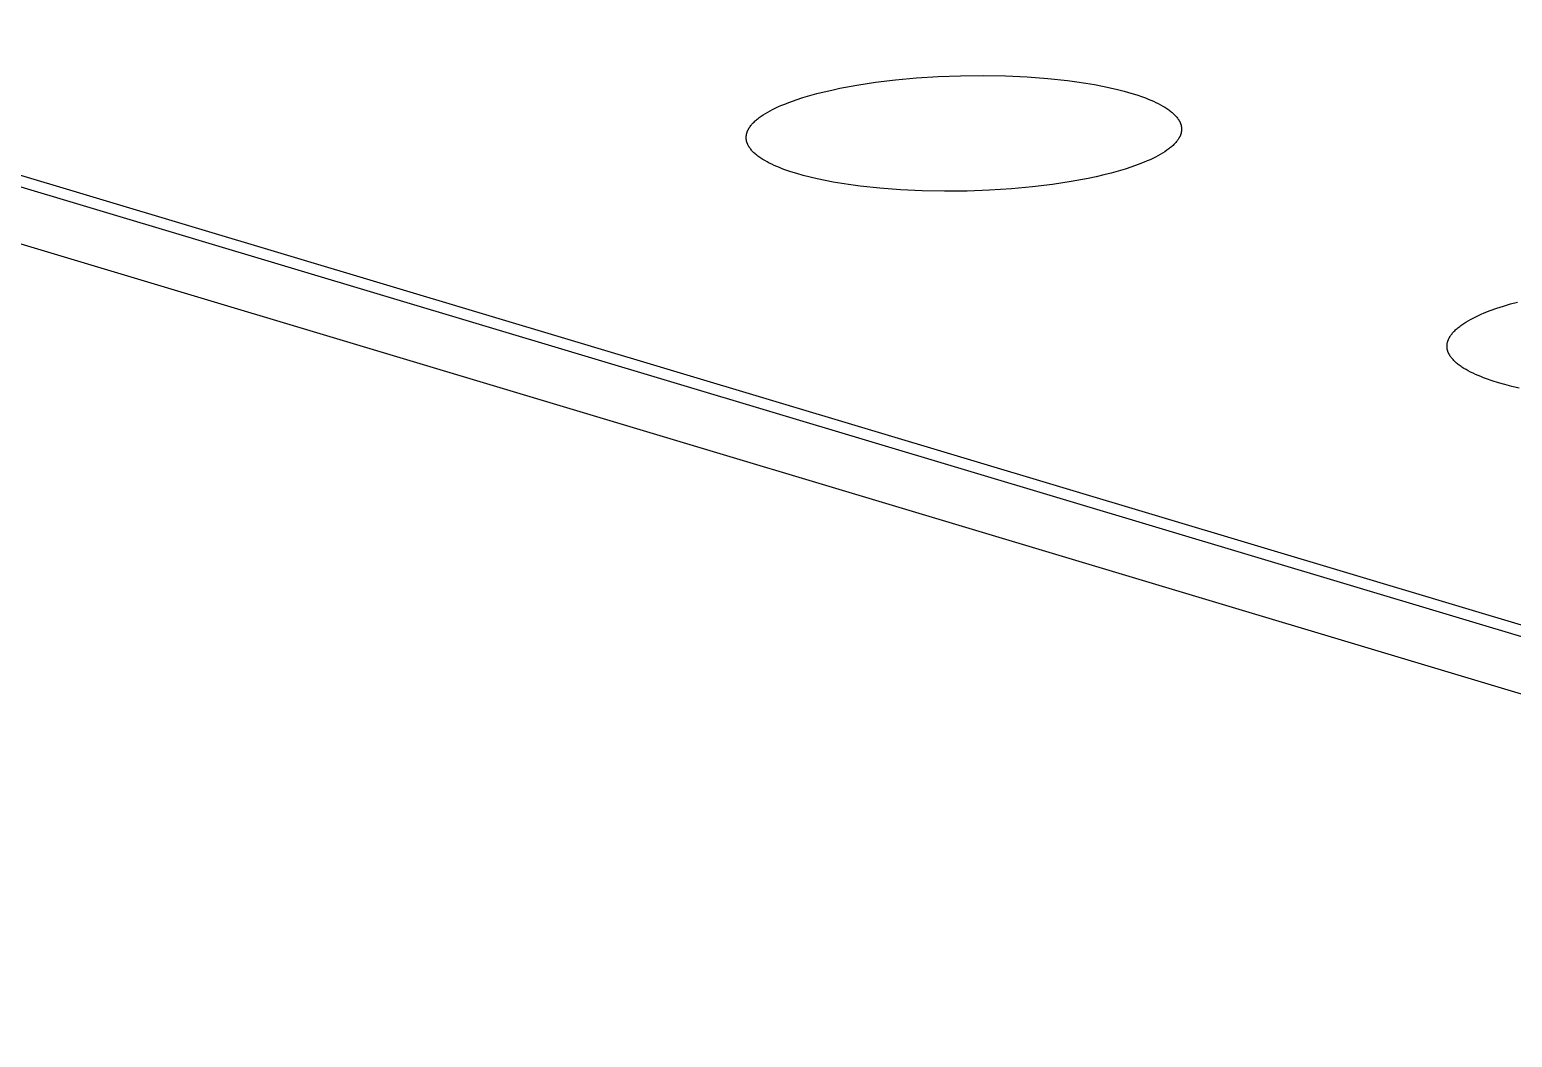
# Model space of a CAD drawing. Header units: millimetres. Extents: x -987 to 2591, y -102 to 2398.
# Drawn here: x -136.16 to -116.15, y 735.05 to 748.66 of the extents above; entities that cross this region are included whole.
import ezdxf

# ---------------------------------------------------------------- set-up
doc = ezdxf.new("R2010")
doc.units = ezdxf.units.MM
doc.header["$MEASUREMENT"] = 0
doc.layers.add('Utwórz2D linie widoczne', color=7, linetype='Continuous', true_color=0x000000)

msp = doc.modelspace()

# ---------------------------------------------------------------- linework, layer by layer
at = {"layer": 'Utwórz2D linie widoczne'}
for p, q in [((-191.254, 762.258), (-11.206, 708.249)), ((-11.03, 709.166), (-188.25, 762.254)), ((-188.303, 762.12), (-11.561, 709.164)), ((-124.741, 747.945), (-124.472, 747.978)), ((-124.472, 747.978), (-124.189, 748.004)), ((-124.189, 748.004), (-123.894, 748.023)), ((-123.894, 748.023), (-123.593, 748.034)), ((-123.593, 748.034), (-123.29, 748.037)), ((-123.29, 748.037), (-122.989, 748.032)), ((-122.989, 748.032), (-122.696, 748.018)), ((-122.696, 748.018), (-122.415, 747.997)), ((-122.415, 747.997), (-122.15, 747.968)), ((-125.628, 747.767), (-125.532, 747.793)), ((-125.532, 747.793), (-125.433, 747.818)), ((-125.433, 747.818), (-125.331, 747.841)), ((-125.331, 747.841), (-125.223, 747.864)), ((-125.223, 747.864), (-124.992, 747.907)), ((-124.992, 747.907), (-124.741, 747.945)), ((-122.15, 747.968), (-122.024, 747.952)), ((-122.024, 747.952), (-121.904, 747.933)), ((-121.904, 747.933), (-121.788, 747.914)), ((-121.788, 747.914), (-121.679, 747.893)), ((-121.679, 747.893), (-121.575, 747.871)), ((-121.575, 747.871), (-121.476, 747.848)), ((-121.476, 747.848), (-121.384, 747.825)), ((-121.384, 747.825), (-121.298, 747.8)), ((-121.298, 747.8), (-121.216, 747.775)), ((-121.216, 747.775), (-121.137, 747.748)), ((-126.165, 747.56), (-126.131, 747.578)), ((-126.131, 747.578), (-126.095, 747.596)), ((-126.095, 747.596), (-126.058, 747.613)), ((-126.058, 747.613), (-126.02, 747.63)), ((-126.02, 747.63), (-125.981, 747.646)), ((-125.981, 747.646), (-125.898, 747.679)), ((-125.898, 747.679), (-125.812, 747.709)), ((-125.812, 747.709), (-125.722, 747.739)), ((-125.722, 747.739), (-125.628, 747.767)), ((-121.137, 747.748), (-121.1, 747.734)), ((-121.1, 747.734), (-121.063, 747.719)), ((-121.063, 747.719), (-121.027, 747.704)), ((-121.027, 747.704), (-120.992, 747.689)), ((-120.992, 747.689), (-120.959, 747.674)), ((-120.959, 747.674), (-120.926, 747.658)), ((-120.926, 747.658), (-120.895, 747.642)), ((-120.895, 747.642), (-120.866, 747.625)), ((-120.866, 747.625), (-120.837, 747.608)), ((-120.837, 747.608), (-120.81, 747.591)), ((-120.81, 747.591), (-120.798, 747.582)), ((-120.798, 747.582), (-120.785, 747.574)), ((-120.785, 747.574), (-120.773, 747.565)), ((-126.417, 747.37), (-126.409, 747.38)), ((-126.409, 747.38), (-126.4, 747.39)), ((-126.4, 747.39), (-126.391, 747.399)), ((-126.391, 747.399), (-126.381, 747.409)), ((-126.381, 747.409), (-126.37, 747.419)), ((-126.37, 747.419), (-126.36, 747.429)), ((-126.36, 747.429), (-126.348, 747.439)), ((-126.348, 747.439), (-126.337, 747.448)), ((-126.337, 747.448), (-126.325, 747.458)), ((-126.325, 747.458), (-126.312, 747.468)), ((-126.312, 747.468), (-126.299, 747.477)), ((-126.299, 747.477), (-126.286, 747.487)), ((-126.286, 747.487), (-126.258, 747.505)), ((-126.258, 747.505), (-126.228, 747.524)), ((-126.228, 747.524), (-126.197, 747.542)), ((-126.197, 747.542), (-126.165, 747.56)), ((-120.773, 747.565), (-120.761, 747.556)), ((-120.761, 747.556), (-120.75, 747.547)), ((-120.75, 747.547), (-120.739, 747.538)), ((-120.739, 747.538), (-120.729, 747.529)), ((-120.729, 747.529), (-120.719, 747.519)), ((-120.719, 747.519), (-120.709, 747.51)), ((-120.709, 747.51), (-120.7, 747.501)), ((-120.7, 747.501), (-120.691, 747.491)), ((-120.691, 747.491), (-120.683, 747.482)), ((-120.683, 747.482), (-120.675, 747.473)), ((-120.675, 747.473), (-120.667, 747.463)), ((-120.667, 747.463), (-120.66, 747.453)), ((-120.66, 747.453), (-120.654, 747.444)), ((-120.654, 747.444), (-120.65, 747.439)), ((-120.65, 747.439), (-120.647, 747.434)), ((-120.647, 747.434), (-120.645, 747.429)), ((-120.645, 747.429), (-120.642, 747.424)), ((-120.642, 747.424), (-120.639, 747.42)), ((-120.639, 747.42), (-120.637, 747.415)), ((-120.637, 747.415), (-120.634, 747.41)), ((-120.634, 747.41), (-120.632, 747.405)), ((-120.632, 747.405), (-120.63, 747.4)), ((-120.63, 747.4), (-120.628, 747.395)), ((-120.628, 747.395), (-120.626, 747.39)), ((-120.626, 747.39), (-120.624, 747.385)), ((-120.624, 747.385), (-120.622, 747.38)), ((-120.622, 747.38), (-120.621, 747.375)), ((-120.621, 747.375), (-120.619, 747.37)), ((-126.487, 747.213), (-126.486, 747.218)), ((-126.487, 747.208), (-126.487, 747.213)), ((-126.487, 747.203), (-126.487, 747.208)), ((-126.487, 747.198), (-126.487, 747.203)), ((-126.487, 747.193), (-126.487, 747.198)), ((-126.487, 747.188), (-126.487, 747.193)), ((-126.487, 747.183), (-126.487, 747.188)), ((-126.486, 747.178), (-126.487, 747.183)), ((-126.486, 747.224), (-126.485, 747.229)), ((-126.486, 747.218), (-126.486, 747.224)), ((-126.486, 747.173), (-126.486, 747.178)), ((-126.485, 747.168), (-126.486, 747.173)), ((-126.485, 747.229), (-126.484, 747.234)), ((-126.484, 747.239), (-126.483, 747.244)), ((-126.484, 747.234), (-126.484, 747.239)), ((-126.483, 747.244), (-126.481, 747.249)), ((-126.481, 747.249), (-126.48, 747.254)), ((-126.48, 747.254), (-126.479, 747.259)), ((-126.479, 747.259), (-126.477, 747.264)), ((-126.477, 747.264), (-126.476, 747.269)), ((-126.476, 747.269), (-126.474, 747.274)), ((-126.474, 747.274), (-126.472, 747.279)), ((-126.472, 747.279), (-126.47, 747.284)), ((-126.47, 747.284), (-126.468, 747.289)), ((-126.468, 747.289), (-126.466, 747.294)), ((-126.466, 747.294), (-126.463, 747.299)), ((-126.463, 747.299), (-126.461, 747.304)), ((-126.461, 747.304), (-126.458, 747.309)), ((-126.458, 747.309), (-126.455, 747.315)), ((-126.455, 747.315), (-126.452, 747.32)), ((-126.452, 747.32), (-126.449, 747.325)), ((-126.449, 747.325), (-126.446, 747.33)), ((-126.446, 747.33), (-126.44, 747.34)), ((-126.44, 747.34), (-126.433, 747.35)), ((-126.433, 747.35), (-126.425, 747.36)), ((-126.425, 747.36), (-126.417, 747.37)), ((-120.657, 747.174), (-120.664, 747.164)), ((-120.651, 747.184), (-120.657, 747.174)), ((-120.648, 747.189), (-120.651, 747.184)), ((-120.645, 747.194), (-120.648, 747.189)), ((-120.642, 747.199), (-120.645, 747.194)), ((-120.639, 747.204), (-120.642, 747.199)), ((-120.637, 747.209), (-120.639, 747.204)), ((-120.634, 747.214), (-120.637, 747.209)), ((-120.632, 747.219), (-120.634, 747.214)), ((-120.63, 747.224), (-120.632, 747.219)), ((-120.628, 747.229), (-120.63, 747.224)), ((-120.626, 747.234), (-120.628, 747.229)), ((-120.624, 747.239), (-120.626, 747.234)), ((-120.622, 747.245), (-120.624, 747.239)), ((-120.621, 747.25), (-120.622, 747.245)), ((-120.619, 747.255), (-120.621, 747.25)), ((-120.619, 747.37), (-120.618, 747.365)), ((-120.618, 747.26), (-120.619, 747.255)), ((-120.618, 747.365), (-120.617, 747.36)), ((-120.617, 747.265), (-120.618, 747.26)), ((-120.617, 747.36), (-120.616, 747.355)), ((-120.616, 747.27), (-120.617, 747.265)), ((-120.616, 747.355), (-120.615, 747.35)), ((-120.615, 747.275), (-120.616, 747.27)), ((-120.615, 747.35), (-120.614, 747.345)), ((-120.614, 747.28), (-120.615, 747.275)), ((-120.614, 747.345), (-120.613, 747.34)), ((-120.613, 747.285), (-120.614, 747.28)), ((-120.613, 747.34), (-120.612, 747.335)), ((-120.612, 747.29), (-120.613, 747.285)), ((-120.612, 747.335), (-120.612, 747.33)), ((-120.612, 747.33), (-120.611, 747.325)), ((-120.611, 747.3), (-120.612, 747.295)), ((-120.612, 747.295), (-120.612, 747.29)), ((-120.611, 747.325), (-120.611, 747.32)), ((-120.611, 747.32), (-120.611, 747.315)), ((-120.611, 747.315), (-120.611, 747.31)), ((-120.611, 747.31), (-120.611, 747.305)), ((-120.611, 747.305), (-120.611, 747.3)), ((-126.484, 747.163), (-126.485, 747.168)), ((-126.483, 747.158), (-126.484, 747.163)), ((-126.482, 747.153), (-126.483, 747.158)), ((-126.481, 747.148), (-126.482, 747.153)), ((-126.48, 747.143), (-126.481, 747.148)), ((-126.478, 747.138), (-126.48, 747.143)), ((-126.477, 747.133), (-126.478, 747.138)), ((-126.475, 747.128), (-126.477, 747.133)), ((-126.473, 747.123), (-126.475, 747.128)), ((-126.471, 747.118), (-126.473, 747.123)), ((-126.469, 747.114), (-126.471, 747.118)), ((-126.467, 747.109), (-126.469, 747.114)), ((-126.465, 747.104), (-126.467, 747.109)), ((-126.463, 747.099), (-126.465, 747.104)), ((-126.46, 747.094), (-126.463, 747.099)), ((-126.458, 747.089), (-126.46, 747.094)), ((-126.455, 747.084), (-126.458, 747.089)), ((-126.452, 747.079), (-126.455, 747.084)), ((-126.449, 747.074), (-126.452, 747.079)), ((-126.446, 747.07), (-126.449, 747.074)), ((-126.443, 747.065), (-126.446, 747.07)), ((-126.44, 747.06), (-126.443, 747.065)), ((-126.433, 747.05), (-126.44, 747.06)), ((-126.425, 747.041), (-126.433, 747.05)), ((-126.417, 747.031), (-126.425, 747.041)), ((-126.409, 747.022), (-126.417, 747.031)), ((-126.4, 747.013), (-126.409, 747.022)), ((-126.391, 747.003), (-126.4, 747.013)), ((-126.382, 746.994), (-126.391, 747.003)), ((-126.372, 746.985), (-126.382, 746.994)), ((-126.361, 746.976), (-126.372, 746.985)), ((-126.35, 746.967), (-126.361, 746.976)), ((-120.867, 746.989), (-120.898, 746.971)), ((-120.838, 747.008), (-120.867, 746.989)), ((-120.81, 747.027), (-120.838, 747.008)), ((-120.797, 747.036), (-120.81, 747.027)), ((-120.784, 747.046), (-120.797, 747.036)), ((-120.772, 747.055), (-120.784, 747.046)), ((-120.76, 747.065), (-120.772, 747.055)), ((-120.748, 747.075), (-120.76, 747.065)), ((-120.737, 747.085), (-120.748, 747.075)), ((-120.726, 747.094), (-120.737, 747.085)), ((-120.716, 747.104), (-120.726, 747.094)), ((-120.706, 747.114), (-120.716, 747.104)), ((-120.697, 747.124), (-120.706, 747.114)), ((-120.688, 747.134), (-120.697, 747.124)), ((-120.68, 747.144), (-120.688, 747.134)), ((-120.672, 747.154), (-120.68, 747.144)), ((-120.664, 747.164), (-120.672, 747.154)), ((-126.339, 746.958), (-126.35, 746.967)), ((-126.328, 746.949), (-126.339, 746.958)), ((-126.316, 746.94), (-126.328, 746.949)), ((-126.303, 746.931), (-126.316, 746.94)), ((-126.29, 746.922), (-126.303, 746.931)), ((-126.264, 746.905), (-126.29, 746.922)), ((-126.235, 746.888), (-126.264, 746.905)), ((-126.206, 746.872), (-126.235, 746.888)), ((-126.175, 746.855), (-126.206, 746.872)), ((-126.143, 746.839), (-126.175, 746.855)), ((-126.109, 746.824), (-126.143, 746.839)), ((-126.074, 746.809), (-126.109, 746.824)), ((-126.039, 746.794), (-126.074, 746.809)), ((-126.002, 746.779), (-126.039, 746.794)), ((-125.964, 746.765), (-126.002, 746.779)), ((-121.373, 746.774), (-121.467, 746.746)), ((-121.283, 746.804), (-121.373, 746.774)), ((-121.197, 746.834), (-121.283, 746.804)), ((-121.114, 746.867), (-121.197, 746.834)), ((-121.075, 746.883), (-121.114, 746.867)), ((-121.037, 746.9), (-121.075, 746.883)), ((-121, 746.917), (-121.037, 746.9)), ((-120.965, 746.935), (-121, 746.917)), ((-120.931, 746.953), (-120.965, 746.935)), ((-120.898, 746.971), (-120.931, 746.953)), ((-125.886, 746.738), (-125.964, 746.765)), ((-125.804, 746.712), (-125.886, 746.738)), ((-125.717, 746.688), (-125.804, 746.712)), ((-125.625, 746.664), (-125.717, 746.688)), ((-125.527, 746.641), (-125.625, 746.664)), ((-125.423, 746.619), (-125.527, 746.641)), ((-125.313, 746.598), (-125.423, 746.619)), ((-125.198, 746.579), (-125.313, 746.598)), ((-125.077, 746.56), (-125.198, 746.579)), ((-122.103, 746.605), (-122.354, 746.567)), ((-121.872, 746.648), (-122.103, 746.605)), ((-121.764, 746.671), (-121.872, 746.648)), ((-121.661, 746.695), (-121.764, 746.671)), ((-121.563, 746.72), (-121.661, 746.695)), ((-121.467, 746.746), (-121.563, 746.72)), ((-124.951, 746.544), (-125.077, 746.56)), ((-124.685, 746.515), (-124.951, 746.544)), ((-124.404, 746.494), (-124.685, 746.515)), ((-124.11, 746.48), (-124.404, 746.494)), ((-123.809, 746.474), (-124.11, 746.48)), ((-123.505, 746.477), (-123.809, 746.474)), ((-123.203, 746.488), (-123.505, 746.477)), ((-122.908, 746.508), (-123.203, 746.488)), ((-122.624, 746.534), (-122.908, 746.508)), ((-122.354, 746.567), (-122.624, 746.534)), ((-116.174, 744.953), (-116.078, 744.979)), ((-116.676, 744.763), (-116.641, 744.78)), ((-116.641, 744.78), (-116.604, 744.798)), ((-116.604, 744.798), (-116.566, 744.815)), ((-116.566, 744.815), (-116.527, 744.832)), ((-116.527, 744.832), (-116.445, 744.864)), ((-116.445, 744.864), (-116.358, 744.895)), ((-116.358, 744.895), (-116.268, 744.925)), ((-116.268, 744.925), (-116.174, 744.953)), ((-116.953, 744.562), (-116.944, 744.572)), ((-116.944, 744.572), (-116.935, 744.582)), ((-116.935, 744.582), (-116.925, 744.592)), ((-116.925, 744.592), (-116.915, 744.602)), ((-116.915, 744.602), (-116.904, 744.612)), ((-116.904, 744.612), (-116.893, 744.622)), ((-116.893, 744.622), (-116.882, 744.632)), ((-116.882, 744.632), (-116.87, 744.641)), ((-116.87, 744.641), (-116.857, 744.651)), ((-116.857, 744.651), (-116.844, 744.661)), ((-116.844, 744.661), (-116.831, 744.67)), ((-116.831, 744.67), (-116.803, 744.689)), ((-116.803, 744.689), (-116.774, 744.708)), ((-116.774, 744.708), (-116.743, 744.727)), ((-116.743, 744.727), (-116.71, 744.745)), ((-116.71, 744.745), (-116.676, 744.763)), ((-117.029, 744.4), (-117.028, 744.405)), ((-117.029, 744.395), (-117.029, 744.4)), ((-117.029, 744.39), (-117.029, 744.395)), ((-117.029, 744.385), (-117.029, 744.39)), ((-117.029, 744.38), (-117.029, 744.385)), ((-117.029, 744.375), (-117.029, 744.38)), ((-117.029, 744.37), (-117.029, 744.375)), ((-117.028, 744.41), (-117.027, 744.415)), ((-117.028, 744.405), (-117.028, 744.41)), ((-117.027, 744.415), (-117.026, 744.42)), ((-117.026, 744.42), (-117.025, 744.425)), ((-117.025, 744.425), (-117.024, 744.431)), ((-117.024, 744.431), (-117.023, 744.436)), ((-117.023, 744.436), (-117.021, 744.441)), ((-117.021, 744.441), (-117.02, 744.446)), ((-117.02, 744.446), (-117.018, 744.451)), ((-117.018, 744.451), (-117.017, 744.456)), ((-117.017, 744.456), (-117.015, 744.461)), ((-117.015, 744.461), (-117.013, 744.466)), ((-117.013, 744.466), (-117.011, 744.471)), ((-117.011, 744.471), (-117.009, 744.476)), ((-117.009, 744.476), (-117.006, 744.482)), ((-117.006, 744.482), (-117.004, 744.487)), ((-117.004, 744.487), (-117.001, 744.492)), ((-117.001, 744.492), (-116.999, 744.497)), ((-116.999, 744.497), (-116.996, 744.502)), ((-116.996, 744.502), (-116.993, 744.507)), ((-116.993, 744.507), (-116.99, 744.512)), ((-116.99, 744.512), (-116.983, 744.522)), ((-116.983, 744.522), (-116.977, 744.532)), ((-116.977, 744.532), (-116.969, 744.542)), ((-116.969, 744.542), (-116.961, 744.552)), ((-116.961, 744.552), (-116.953, 744.562)), ((-117.028, 744.364), (-117.029, 744.37)), ((-117.028, 744.359), (-117.028, 744.364)), ((-117.027, 744.354), (-117.028, 744.359)), ((-117.026, 744.349), (-117.027, 744.354)), ((-117.026, 744.344), (-117.026, 744.349)), ((-117.025, 744.339), (-117.026, 744.344)), ((-117.023, 744.334), (-117.025, 744.339)), ((-117.022, 744.329), (-117.023, 744.334)), ((-117.021, 744.324), (-117.022, 744.329)), ((-117.019, 744.319), (-117.021, 744.324)), ((-117.018, 744.314), (-117.019, 744.319)), ((-117.016, 744.309), (-117.018, 744.314)), ((-117.014, 744.304), (-117.016, 744.309)), ((-117.012, 744.299), (-117.014, 744.304)), ((-117.01, 744.294), (-117.012, 744.299)), ((-117.008, 744.289), (-117.01, 744.294)), ((-117.005, 744.284), (-117.008, 744.289)), ((-117.003, 744.279), (-117.005, 744.284)), ((-117, 744.274), (-117.003, 744.279)), ((-116.998, 744.269), (-117, 744.274)), ((-116.995, 744.265), (-116.998, 744.269)), ((-116.992, 744.26), (-116.995, 744.265)), ((-116.989, 744.255), (-116.992, 744.26)), ((-116.986, 744.25), (-116.989, 744.255)), ((-116.979, 744.24), (-116.986, 744.25)), ((-116.972, 744.23), (-116.979, 744.24)), ((-116.965, 744.221), (-116.972, 744.23)), ((-116.957, 744.211), (-116.965, 744.221)), ((-116.948, 744.202), (-116.957, 744.211)), ((-116.939, 744.192), (-116.948, 744.202)), ((-116.93, 744.183), (-116.939, 744.192)), ((-116.92, 744.174), (-116.93, 744.183)), ((-116.91, 744.164), (-116.92, 744.174)), ((-116.899, 744.155), (-116.91, 744.164)), ((-116.888, 744.146), (-116.899, 744.155)), ((-116.877, 744.137), (-116.888, 744.146)), ((-116.865, 744.128), (-116.877, 744.137)), ((-116.853, 744.119), (-116.865, 744.128)), ((-116.84, 744.11), (-116.853, 744.119)), ((-116.827, 744.101), (-116.84, 744.11)), ((-116.8, 744.084), (-116.827, 744.101)), ((-116.772, 744.067), (-116.8, 744.084)), ((-116.742, 744.05), (-116.772, 744.067)), ((-116.71, 744.034), (-116.742, 744.05)), ((-116.678, 744.018), (-116.71, 744.034)), ((-116.644, 744.002), (-116.678, 744.018)), ((-116.609, 743.987), (-116.644, 744.002)), ((-116.573, 743.972), (-116.609, 743.987)), ((-116.536, 743.957), (-116.573, 743.972)), ((-116.498, 743.943), (-116.536, 743.957)), ((-116.418, 743.915), (-116.498, 743.943)), ((-116.336, 743.89), (-116.418, 743.915)), ((-116.249, 743.865), (-116.336, 743.89)), ((-116.156, 743.841), (-116.249, 743.865)), ((-116.057, 743.818), (-116.156, 743.841))]:
    msp.add_line(p, q, dxfattribs=at)

doc.saveas('drawing.dxf')
